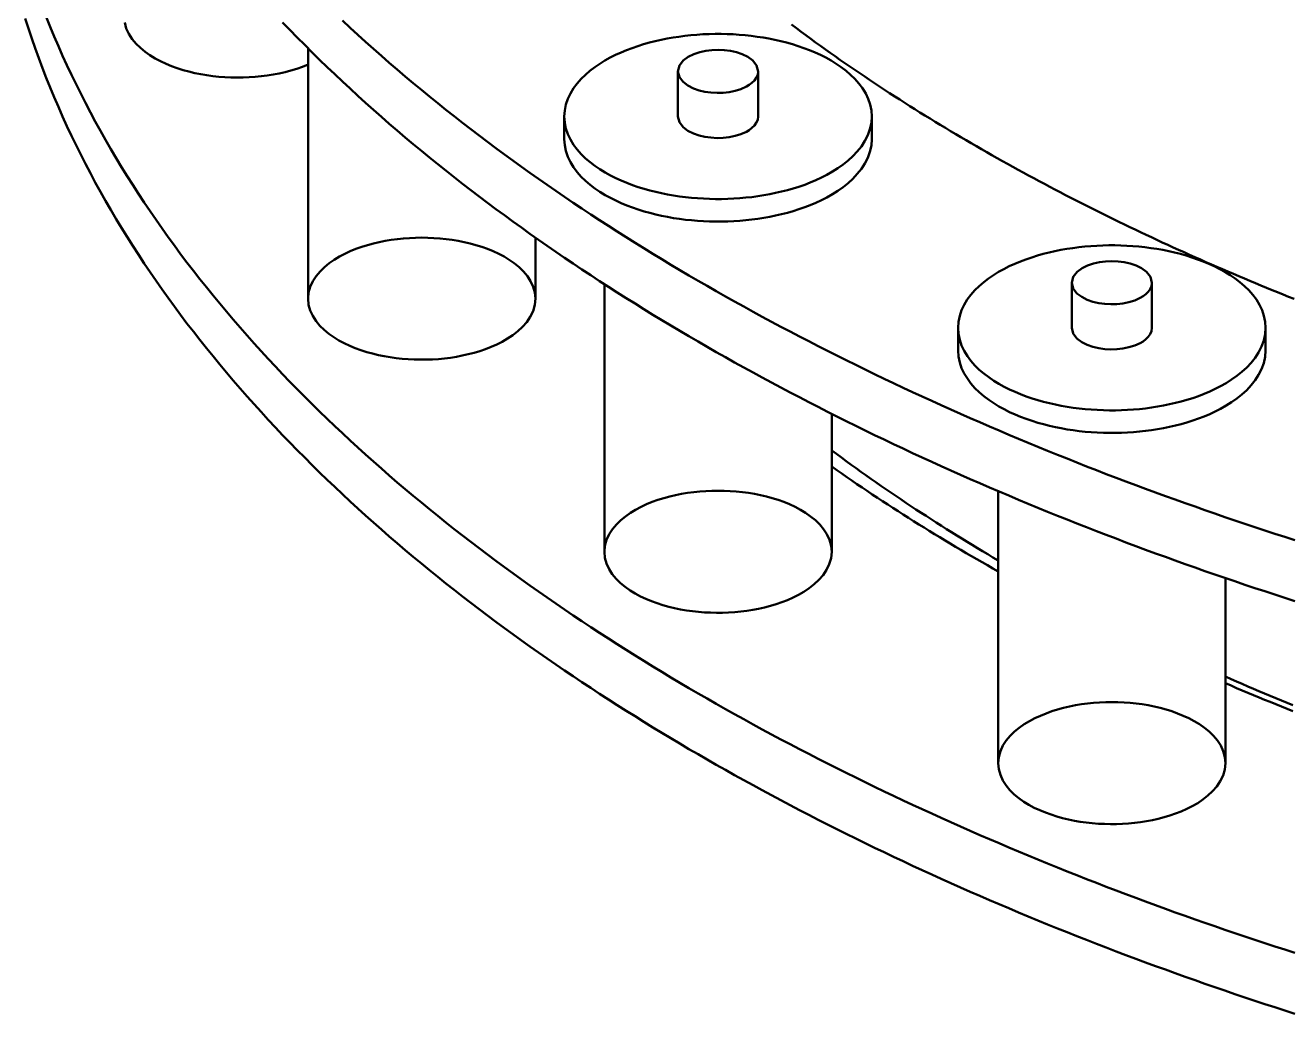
# Model space of a CAD drawing. Header units: millimetres. Extents: x 0 to 841, y 0 to 594.
# Drawn here: x 684.01 to 709.4, y 246.75 to 266.62 of the extents above; entities that cross this region are included whole.
import ezdxf

# ---------------------------------------------------------------- set-up
doc = ezdxf.new("R2010")
doc.units = ezdxf.units.MM
doc.layers.add('VIS', color=7, linetype='CONTINUOUS', lineweight=50)

msp = doc.modelspace()

# ---------------------------------------------------------------- linework, layer by layer
at = {"layer": 'VIS'}
for points in [[(684.012, 266.761), (684.076, 266.56), (684.143, 266.36), (684.212, 266.16), (684.284, 265.962), (684.358, 265.764), (684.434, 265.567), (684.513, 265.371), (684.594, 265.175), (684.677, 264.981), (684.763, 264.788), (684.85, 264.596), (684.94, 264.404), (685.032, 264.214), (685.126, 264.025), (685.222, 263.837), (685.32, 263.649), (685.419, 263.463), (685.521, 263.278), (685.625, 263.094), (685.731, 262.911), (685.838, 262.729), (685.948, 262.549), (686.059, 262.369), (686.171, 262.19), (686.286, 262.013), (686.402, 261.836), (686.52, 261.661), (686.64, 261.487), (686.761, 261.314), (686.883, 261.142), (687.008, 260.971), (687.133, 260.801), (687.261, 260.632), (687.389, 260.465), (687.519, 260.298), (687.651, 260.133), (687.784, 259.969), (687.918, 259.806), (688.054, 259.643), (688.19, 259.483), (688.329, 259.323), (688.468, 259.164), (688.609, 259.006), (688.75, 258.85), (688.893, 258.694), (689.038, 258.54), (689.183, 258.386), (689.329, 258.234), (689.477, 258.083), (689.626, 257.933), (689.775, 257.784), (689.926, 257.636), (690.078, 257.489), (690.23, 257.343), (690.384, 257.198), (690.539, 257.054), (690.694, 256.911), (690.851, 256.769), (691.008, 256.628), (691.167, 256.488), (691.326, 256.349), (691.486, 256.212), (691.647, 256.075), (691.809, 255.939), (691.971, 255.804), (692.135, 255.67), (692.299, 255.537), (692.464, 255.405), (692.63, 255.274), (692.796, 255.144), (692.963, 255.015), (693.131, 254.887), (693.3, 254.759), (693.469, 254.633), (693.639, 254.507), (693.81, 254.383), (693.981, 254.259), (694.153, 254.137), (694.326, 254.015), (694.499, 253.894), (694.673, 253.774), (694.848, 253.655), (695.023, 253.537), (695.198, 253.419), (695.374, 253.303), (695.551, 253.187), (695.729, 253.072), (695.906, 252.958), (696.085, 252.845), (696.264, 252.733), (696.443, 252.621), (696.623, 252.511), (696.804, 252.401), (696.985, 252.292), (697.166, 252.184), (697.348, 252.076), (697.531, 251.97), (697.714, 251.864), (697.897, 251.759), (698.081, 251.655), (698.265, 251.551), (698.45, 251.449), (698.635, 251.347), (698.82, 251.246), (699.006, 251.146), (699.193, 251.046), (699.379, 250.947), (699.566, 250.849), (699.754, 250.752), (699.942, 250.655), (700.13, 250.559), (700.319, 250.464), (700.508, 250.37), (700.697, 250.276), (700.887, 250.183), (701.077, 250.091), (701.267, 250), (701.458, 249.909), (701.649, 249.819), (701.841, 249.73), (702.033, 249.641), (702.225, 249.553), (702.417, 249.466), (702.61, 249.379), (702.803, 249.293), (702.996, 249.208), (703.19, 249.123), (703.384, 249.039), (703.578, 248.956), (703.772, 248.874), (703.967, 248.792), (704.162, 248.711), (704.357, 248.63), (704.553, 248.55), (704.749, 248.471), (704.945, 248.392), (705.141, 248.314), (705.338, 248.237), (705.535, 248.16), (705.732, 248.084), (705.929, 248.009), (706.127, 247.934), (706.324, 247.859), (706.523, 247.786), (706.721, 247.713), (706.919, 247.641), (707.118, 247.569), (707.317, 247.498), (707.516, 247.427), (707.715, 247.357), (707.915, 247.288), (708.115, 247.219), (708.315, 247.151), (708.515, 247.084), (708.715, 247.017), (708.916, 246.95), (709.117, 246.885), (709.318, 246.819), (709.519, 246.755)], [(684.434, 266.791), (684.513, 266.595), (684.594, 266.399), (684.677, 266.205), (684.763, 266.012), (684.85, 265.82), (684.94, 265.628), (685.032, 265.438), (685.126, 265.249), (685.222, 265.061), (685.32, 264.873), (685.419, 264.687), (685.521, 264.502), (685.625, 264.318), (685.731, 264.135), (685.838, 263.953), (685.948, 263.772), (686.059, 263.593), (686.171, 263.414), (686.286, 263.237), (686.402, 263.06), (686.52, 262.885), (686.64, 262.711), (686.761, 262.538), (686.883, 262.366), (687.008, 262.195), (687.133, 262.025), (687.261, 261.856), (687.389, 261.689), (687.519, 261.522), (687.651, 261.357), (687.784, 261.193), (687.918, 261.029), (688.054, 260.867), (688.19, 260.706), (688.329, 260.547), (688.468, 260.388), (688.609, 260.23), (688.75, 260.074), (688.893, 259.918), (689.038, 259.764), (689.183, 259.61), (689.329, 259.458), (689.477, 259.307), (689.626, 259.157), (689.775, 259.008), (689.926, 258.859), (690.078, 258.712), (690.23, 258.567), (690.384, 258.422), (690.539, 258.278), (690.694, 258.135), (690.851, 257.993), (691.008, 257.852), (691.167, 257.712), (691.326, 257.573), (691.486, 257.435), (691.647, 257.299), (691.809, 257.163), (691.971, 257.028), (692.135, 256.894), (692.299, 256.761), (692.464, 256.629), (692.63, 256.498), (692.796, 256.368), (692.963, 256.239), (693.131, 256.11), (693.3, 255.983), (693.469, 255.857), (693.639, 255.731), (693.81, 255.607), (693.981, 255.483), (694.153, 255.361), (694.326, 255.239), (694.499, 255.118), (694.673, 254.998), (694.848, 254.879), (695.023, 254.76), (695.198, 254.643), (695.374, 254.527), (695.551, 254.411), (695.729, 254.296), (695.906, 254.182), (696.085, 254.069), (696.264, 253.957), (696.443, 253.845), (696.623, 253.735), (696.804, 253.625), (696.985, 253.516), (697.166, 253.408), (697.348, 253.3), (697.531, 253.194), (697.714, 253.088), (697.897, 252.983), (698.081, 252.879), (698.265, 252.775), (698.45, 252.673), (698.635, 252.571), (698.82, 252.47), (699.006, 252.369), (699.193, 252.27), (699.379, 252.171), (699.566, 252.073), (699.754, 251.976), (699.942, 251.879), (700.13, 251.783), (700.319, 251.688), (700.508, 251.594), (700.697, 251.5), (700.887, 251.407), (701.077, 251.315), (701.267, 251.224), (701.458, 251.133), (701.649, 251.043), (701.841, 250.953), (702.033, 250.865), (702.225, 250.777), (702.417, 250.69), (702.61, 250.603), (702.803, 250.517), (702.996, 250.432), (703.19, 250.347), (703.384, 250.263), (703.578, 250.18), (703.772, 250.098), (703.967, 250.016), (704.162, 249.934), (704.357, 249.854), (704.553, 249.774), (704.749, 249.695), (704.945, 249.616), (705.141, 249.538), (705.338, 249.461), (705.535, 249.384), (705.732, 249.308), (705.929, 249.232), (706.127, 249.158), (706.324, 249.083), (706.523, 249.01), (706.721, 248.937), (706.919, 248.865), (707.118, 248.793), (707.317, 248.722), (707.516, 248.651), (707.715, 248.581), (707.915, 248.512), (708.115, 248.443), (708.315, 248.375), (708.515, 248.308), (708.715, 248.241), (708.916, 248.174), (709.117, 248.108), (709.318, 248.043), (709.519, 247.979)], [(689.694, 265.835), (689.581, 265.79), (689.466, 265.75), (689.35, 265.715), (689.232, 265.683), (689.113, 265.656), (688.993, 265.633), (688.873, 265.614), (688.752, 265.599), (688.631, 265.587), (688.509, 265.578), (688.387, 265.574), (688.266, 265.572), (688.144, 265.575), (688.022, 265.58), (687.901, 265.59), (687.779, 265.602), (687.659, 265.619), (687.539, 265.639), (687.419, 265.663), (687.301, 265.691), (687.183, 265.724), (687.067, 265.76), (686.952, 265.802), (686.84, 265.848), (686.729, 265.9), (686.622, 265.957), (686.518, 266.02), (686.418, 266.09), (686.324, 266.168), (686.237, 266.253), (686.159, 266.347), (686.093, 266.449), (686.042, 266.56), (686.01, 266.677)], [(689.183, 266.682), (689.329, 266.53), (689.477, 266.378), (689.626, 266.228), (689.775, 266.079), (689.926, 265.931), (690.078, 265.784), (690.23, 265.638), (690.384, 265.493), (690.539, 265.349), (690.694, 265.206), (690.851, 265.064), (691.008, 264.924), (691.167, 264.784), (691.326, 264.645), (691.486, 264.507), (691.647, 264.37), (691.809, 264.234), (691.971, 264.099), (692.135, 263.966), (692.299, 263.833), (692.464, 263.701), (692.63, 263.57), (692.796, 263.439), (692.963, 263.31), (693.131, 263.182), (693.3, 263.055), (693.469, 262.928), (693.639, 262.803), (693.81, 262.679), (693.981, 262.555), (694.153, 262.432), (694.326, 262.31), (694.499, 262.189), (694.673, 262.069), (694.848, 261.95), (695.023, 261.832), (695.198, 261.715), (695.374, 261.598), (695.551, 261.482), (695.729, 261.368), (695.906, 261.254), (696.085, 261.141), (696.264, 261.028), (696.443, 260.917), (696.623, 260.806), (696.804, 260.696), (696.985, 260.587), (697.166, 260.479), (697.348, 260.372), (697.531, 260.265), (697.714, 260.159), (697.897, 260.055), (698.081, 259.95), (698.265, 259.847), (698.45, 259.744), (698.635, 259.642), (698.82, 259.541), (699.006, 259.441), (699.193, 259.341), (699.379, 259.243), (699.566, 259.145), (699.754, 259.047), (699.942, 258.951), (700.13, 258.855), (700.319, 258.76), (700.508, 258.666), (700.697, 258.572), (700.887, 258.479), (701.077, 258.387), (701.267, 258.295), (701.458, 258.205), (701.649, 258.114), (701.841, 258.025), (702.033, 257.936), (702.225, 257.848), (702.417, 257.761), (702.61, 257.675), (702.803, 257.589), (702.996, 257.503), (703.19, 257.419), (703.384, 257.335), (703.578, 257.252), (703.772, 257.169), (703.967, 257.087), (704.162, 257.006), (704.357, 256.925), (704.553, 256.846), (704.749, 256.766), (704.945, 256.688), (705.141, 256.61), (705.338, 256.532), (705.535, 256.456), (705.732, 256.38), (705.929, 256.304), (706.127, 256.229), (706.324, 256.155), (706.523, 256.081), (706.721, 256.008), (706.919, 255.936), (707.118, 255.864), (707.317, 255.793), (707.516, 255.723), (707.715, 255.653), (707.915, 255.583), (708.115, 255.515), (708.315, 255.447), (708.515, 255.379), (708.715, 255.312), (708.916, 255.246), (709.117, 255.18), (709.318, 255.115), (709.519, 255.05)], [(690.384, 266.717), (690.539, 266.573), (690.694, 266.43), (690.851, 266.288), (691.008, 266.148), (691.167, 266.008), (691.326, 265.869), (691.486, 265.731), (691.647, 265.594), (691.809, 265.458), (691.971, 265.323), (692.135, 265.189), (692.299, 265.057), (692.464, 264.925), (692.63, 264.793), (692.796, 264.663), (692.963, 264.534), (693.131, 264.406), (693.3, 264.279), (693.469, 264.152), (693.639, 264.027), (693.81, 263.902), (693.981, 263.779), (694.153, 263.656), (694.326, 263.534), (694.499, 263.413), (694.673, 263.293), (694.848, 263.174), (695.023, 263.056), (695.198, 262.939), (695.374, 262.822), (695.551, 262.706), (695.729, 262.592), (695.906, 262.478), (696.085, 262.364), (696.264, 262.252), (696.443, 262.141), (696.623, 262.03), (696.804, 261.92), (696.985, 261.811), (697.166, 261.703), (697.348, 261.596), (697.531, 261.489), (697.714, 261.383), (697.897, 261.278), (698.081, 261.174), (698.265, 261.071), (698.45, 260.968), (698.635, 260.866), (698.82, 260.765), (699.006, 260.665), (699.193, 260.565), (699.379, 260.467), (699.566, 260.369), (699.754, 260.271), (699.942, 260.175), (700.13, 260.079), (700.319, 259.984), (700.508, 259.889), (700.697, 259.796), (700.887, 259.703), (701.077, 259.611), (701.267, 259.519), (701.458, 259.428), (701.649, 259.338), (701.841, 259.249), (702.033, 259.16), (702.225, 259.072), (702.417, 258.985), (702.61, 258.898), (702.803, 258.813), (702.996, 258.727), (703.19, 258.643), (703.384, 258.559), (703.578, 258.476), (703.772, 258.393), (703.967, 258.311), (704.162, 258.23), (704.357, 258.149), (704.553, 258.069), (704.749, 257.99), (704.945, 257.912), (705.141, 257.834), (705.338, 257.756), (705.535, 257.68), (705.732, 257.603), (705.929, 257.528), (706.127, 257.453), (706.324, 257.379), (706.523, 257.305), (706.721, 257.232), (706.919, 257.16), (707.118, 257.088), (707.317, 257.017), (707.516, 256.947), (707.715, 256.877), (707.915, 256.807), (708.115, 256.739), (708.315, 256.671), (708.515, 256.603), (708.715, 256.536), (708.916, 256.47), (709.117, 256.404), (709.318, 256.339), (709.519, 256.274)], [(699.409, 266.636), (699.505, 266.564), (699.601, 266.492), (699.698, 266.421), (699.795, 266.35), (699.892, 266.279), (699.99, 266.209), (700.088, 266.139), (700.186, 266.069), (700.284, 266), (700.382, 265.931), (700.481, 265.862), (700.58, 265.794), (700.679, 265.726), (700.779, 265.659), (700.878, 265.591), (700.978, 265.524), (701.078, 265.458), (701.178, 265.391), (701.279, 265.325), (701.38, 265.26), (701.481, 265.194), (701.582, 265.129), (701.683, 265.065), (701.785, 265), (701.886, 264.936), (701.988, 264.873), (702.09, 264.809), (702.193, 264.746), (702.295, 264.683), (702.398, 264.621), (702.501, 264.559), (702.604, 264.497), (702.707, 264.435), (702.81, 264.374), (702.914, 264.313), (703.018, 264.252), (703.122, 264.192), (703.226, 264.132), (703.33, 264.072), (703.435, 264.012), (703.539, 263.953), (703.644, 263.894), (703.749, 263.836), (703.854, 263.777), (703.959, 263.719), (704.065, 263.662), (704.171, 263.604), (704.276, 263.547), (704.382, 263.49), (704.488, 263.434), (704.595, 263.377), (704.701, 263.321), (704.807, 263.266), (704.914, 263.21), (705.021, 263.155), (705.128, 263.1), (705.235, 263.046), (705.342, 262.991), (705.45, 262.937), (705.557, 262.884), (705.665, 262.83), (705.773, 262.777), (705.88, 262.724), (705.988, 262.671), (706.097, 262.619), (706.205, 262.567), (706.313, 262.515), (706.422, 262.463), (706.531, 262.412), (706.64, 262.361), (706.748, 262.31), (706.858, 262.259), (706.967, 262.209), (707.076, 262.159), (707.185, 262.109), (707.295, 262.06), (707.405, 262.011), (707.514, 261.962), (707.624, 261.913), (707.734, 261.864), (707.844, 261.816), (707.955, 261.768), (708.065, 261.72), (708.175, 261.673), (708.286, 261.626), (708.397, 261.579), (708.507, 261.532), (708.618, 261.485), (708.729, 261.439), (708.84, 261.393), (708.951, 261.348), (709.063, 261.302), (709.174, 261.257), (709.286, 261.212), (709.397, 261.167), (709.509, 261.123)], [(699.409, 266.636), (699.505, 266.564), (699.601, 266.492), (699.698, 266.421), (699.795, 266.35), (699.892, 266.279), (699.99, 266.209), (700.088, 266.139), (700.186, 266.069), (700.284, 266), (700.382, 265.931), (700.481, 265.862), (700.58, 265.794), (700.679, 265.726), (700.779, 265.659), (700.878, 265.591), (700.978, 265.524), (701.078, 265.458), (701.178, 265.391), (701.279, 265.325), (701.38, 265.26), (701.481, 265.194), (701.582, 265.129), (701.683, 265.065), (701.785, 265), (701.886, 264.936), (701.988, 264.873), (702.09, 264.809), (702.193, 264.746), (702.295, 264.683), (702.398, 264.621), (702.501, 264.559), (702.604, 264.497), (702.707, 264.435), (702.81, 264.374), (702.914, 264.313), (703.018, 264.252), (703.122, 264.192), (703.226, 264.132), (703.33, 264.072), (703.435, 264.012), (703.539, 263.953), (703.644, 263.894), (703.749, 263.836), (703.854, 263.777), (703.959, 263.719), (704.065, 263.662), (704.171, 263.604), (704.276, 263.547), (704.382, 263.49), (704.488, 263.434), (704.595, 263.377), (704.701, 263.321), (704.807, 263.266), (704.914, 263.21), (705.021, 263.155), (705.128, 263.1), (705.235, 263.046), (705.342, 262.991), (705.45, 262.937), (705.557, 262.884), (705.665, 262.83), (705.773, 262.777), (705.88, 262.724), (705.988, 262.671), (706.097, 262.619), (706.205, 262.567), (706.313, 262.515), (706.422, 262.463), (706.531, 262.412), (706.64, 262.361), (706.748, 262.31), (706.858, 262.259), (706.967, 262.209), (707.076, 262.159), (707.185, 262.109), (707.295, 262.06), (707.405, 262.011), (707.514, 261.962), (707.624, 261.913), (707.734, 261.864), (707.844, 261.816), (707.955, 261.768), (708.065, 261.72), (708.175, 261.673), (708.286, 261.626), (708.397, 261.579), (708.507, 261.532), (708.618, 261.485), (708.729, 261.439), (708.84, 261.393), (708.951, 261.348), (709.063, 261.302), (709.174, 261.257), (709.286, 261.212), (709.397, 261.167), (709.509, 261.123)], [(701.021, 264.79), (701.013, 264.91), (700.989, 265.029), (700.95, 265.144), (700.898, 265.253), (700.835, 265.356), (700.763, 265.454), (700.683, 265.544), (700.596, 265.629), (700.504, 265.708), (700.408, 265.781), (700.308, 265.85), (700.205, 265.913), (700.099, 265.972), (699.991, 266.026), (699.881, 266.077), (699.769, 266.123), (699.656, 266.166), (699.541, 266.205), (699.426, 266.242), (699.309, 266.274), (699.192, 266.304), (699.074, 266.331), (698.955, 266.355), (698.836, 266.376), (698.716, 266.394), (698.596, 266.41), (698.476, 266.423), (698.355, 266.433), (698.234, 266.441), (698.113, 266.446), (697.992, 266.448), (697.871, 266.448), (697.75, 266.446), (697.629, 266.441), (697.508, 266.433), (697.387, 266.423), (697.267, 266.41), (697.147, 266.394), (697.027, 266.376), (696.908, 266.355), (696.789, 266.331), (696.671, 266.304), (696.554, 266.274), (696.437, 266.242), (696.322, 266.205), (696.207, 266.166), (696.094, 266.123), (695.982, 266.077), (695.872, 266.026), (695.764, 265.972), (695.658, 265.913), (695.555, 265.85), (695.455, 265.781), (695.358, 265.708), (695.267, 265.629), (695.18, 265.544), (695.1, 265.454), (695.028, 265.356), (694.965, 265.253), (694.913, 265.144), (694.874, 265.029), (694.85, 264.91), (694.842, 264.79)], [(689.694, 266.159), (689.694, 261.128)], [(698.737, 265.696), (698.706, 265.815), (698.63, 265.913), (698.53, 265.986), (698.418, 266.041), (698.3, 266.081), (698.179, 266.108), (698.056, 266.124), (697.931, 266.129), (697.807, 266.124), (697.684, 266.108), (697.563, 266.081), (697.445, 266.041), (697.333, 265.986), (697.233, 265.913), (697.157, 265.815), (697.125, 265.696)], [(697.125, 265.696), (697.155, 265.579), (697.23, 265.483), (697.327, 265.41), (697.436, 265.355), (697.55, 265.315), (697.669, 265.287), (697.79, 265.27), (697.911, 265.264), (698.033, 265.267), (698.154, 265.28), (698.274, 265.305), (698.39, 265.341), (698.501, 265.39)], [(697.125, 265.696), (697.125, 264.79)], [(698.501, 265.39), (698.559, 265.425), (698.613, 265.466), (698.662, 265.513), (698.701, 265.568), (698.728, 265.63), (698.737, 265.696)], [(698.737, 265.696), (698.737, 264.79)], [(694.842, 264.79), (694.85, 264.669), (694.874, 264.55), (694.913, 264.435), (694.966, 264.325), (695.029, 264.221), (695.102, 264.124), (695.182, 264.033), (695.269, 263.948), (695.361, 263.869), (695.458, 263.796), (695.558, 263.728), (695.662, 263.664), (695.768, 263.605), (695.877, 263.551), (695.987, 263.5), (696.1, 263.454), (696.213, 263.411), (696.328, 263.372), (696.444, 263.336), (696.561, 263.303), (696.679, 263.273), (696.797, 263.247), (696.917, 263.223), (697.036, 263.202), (697.156, 263.184), (697.277, 263.169), (697.398, 263.156), (697.519, 263.146), (697.64, 263.138), (697.761, 263.133), (697.883, 263.131), (698.004, 263.131), (698.126, 263.134), (698.247, 263.14), (698.368, 263.148), (698.489, 263.158), (698.61, 263.171), (698.731, 263.187), (698.851, 263.206), (698.97, 263.227), (699.089, 263.252), (699.208, 263.279), (699.325, 263.309), (699.442, 263.343), (699.558, 263.379), (699.673, 263.419), (699.786, 263.463), (699.898, 263.51), (700.008, 263.561), (700.116, 263.617)], [(694.842, 264.79), (694.842, 264.336)], [(697.125, 264.79), (697.155, 264.673), (697.23, 264.577), (697.327, 264.504), (697.436, 264.449), (697.55, 264.408), (697.669, 264.381), (697.79, 264.364), (697.911, 264.357), (698.033, 264.36), (698.154, 264.374), (698.274, 264.398), (698.39, 264.434), (698.501, 264.484)], [(698.501, 264.484), (698.559, 264.518), (698.613, 264.559), (698.662, 264.606), (698.701, 264.661), (698.728, 264.723), (698.737, 264.79)], [(700.116, 263.617), (700.229, 263.681), (700.338, 263.75), (700.444, 263.825), (700.545, 263.905), (700.641, 263.993), (700.73, 264.087), (700.811, 264.188), (700.881, 264.297), (700.94, 264.412), (700.984, 264.534), (701.012, 264.661), (701.021, 264.79)], [(701.021, 264.79), (701.021, 264.336)], [(694.842, 264.336), (694.85, 264.215), (694.874, 264.096), (694.913, 263.981), (694.966, 263.872), (695.029, 263.768), (695.102, 263.671), (695.182, 263.58), (695.269, 263.495), (695.361, 263.416), (695.458, 263.343), (695.558, 263.274), (695.662, 263.211), (695.768, 263.152), (695.877, 263.098), (695.987, 263.047), (696.1, 263.001), (696.213, 262.958), (696.328, 262.918), (696.444, 262.882), (696.561, 262.85), (696.679, 262.82), (696.797, 262.793), (696.917, 262.77), (697.036, 262.749), (697.156, 262.731), (697.277, 262.715), (697.398, 262.703), (697.519, 262.692), (697.64, 262.685), (697.761, 262.68), (697.883, 262.678), (698.004, 262.678), (698.126, 262.681), (698.247, 262.686), (698.368, 262.694), (698.489, 262.705), (698.61, 262.718), (698.731, 262.734), (698.851, 262.753), (698.97, 262.774), (699.089, 262.798), (699.208, 262.826), (699.325, 262.856), (699.442, 262.889), (699.558, 262.926), (699.673, 262.966), (699.786, 263.01), (699.898, 263.057), (700.008, 263.108), (700.116, 263.163)], [(700.116, 263.163), (700.229, 263.227), (700.338, 263.296), (700.444, 263.371), (700.545, 263.452), (700.641, 263.539), (700.73, 263.634), (700.811, 263.735), (700.881, 263.843), (700.94, 263.959), (700.984, 264.081), (701.012, 264.207), (701.021, 264.336)], [(689.694, 261.128), (689.706, 261.25), (689.739, 261.368), (689.79, 261.479), (689.857, 261.582), (689.935, 261.676), (690.023, 261.761), (690.118, 261.839), (690.218, 261.909), (690.323, 261.973), (690.431, 262.03), (690.543, 262.081), (690.656, 262.128), (690.772, 262.169), (690.889, 262.205), (691.007, 262.237), (691.126, 262.265), (691.246, 262.289), (691.367, 262.309), (691.489, 262.325), (691.611, 262.338), (691.733, 262.347), (691.856, 262.352), (691.978, 262.354), (692.101, 262.352), (692.223, 262.347), (692.345, 262.338), (692.467, 262.325), (692.589, 262.309), (692.71, 262.289), (692.83, 262.265), (692.949, 262.237), (693.068, 262.205), (693.185, 262.169), (693.3, 262.128), (693.414, 262.081), (693.525, 262.03), (693.633, 261.973), (693.738, 261.909), (693.838, 261.839), (693.933, 261.761), (694.021, 261.676), (694.1, 261.582), (694.166, 261.479), (694.218, 261.368), (694.25, 261.25), (694.262, 261.128)], [(694.262, 262.356), (694.262, 261.128)], [(708.933, 260.542), (708.925, 260.662), (708.901, 260.781), (708.862, 260.895), (708.81, 261.005), (708.748, 261.108), (708.675, 261.205), (708.595, 261.296), (708.509, 261.381), (708.417, 261.46), (708.321, 261.533), (708.221, 261.601), (708.117, 261.665), (708.012, 261.724), (707.903, 261.778), (707.793, 261.828), (707.681, 261.875), (707.568, 261.918), (707.454, 261.957), (707.338, 261.993), (707.222, 262.026), (707.104, 262.056), (706.986, 262.083), (706.867, 262.107), (706.748, 262.128), (706.628, 262.146), (706.508, 262.162), (706.388, 262.174), (706.267, 262.185), (706.146, 262.192), (706.025, 262.197), (705.904, 262.2), (705.783, 262.2), (705.662, 262.197), (705.541, 262.192), (705.42, 262.185), (705.3, 262.174), (705.179, 262.162), (705.059, 262.146), (704.94, 262.128), (704.82, 262.107), (704.702, 262.083), (704.584, 262.056), (704.466, 262.026), (704.35, 261.993), (704.234, 261.957), (704.119, 261.918), (704.006, 261.875), (703.894, 261.828), (703.784, 261.778), (703.676, 261.724), (703.57, 261.665), (703.467, 261.601), (703.367, 261.533), (703.271, 261.46), (703.179, 261.381), (703.093, 261.296), (703.012, 261.205), (702.94, 261.108), (702.877, 261.005), (702.825, 260.895), (702.787, 260.781), (702.762, 260.662), (702.754, 260.542)], [(706.65, 261.448), (706.619, 261.567), (706.542, 261.664), (706.442, 261.738), (706.331, 261.793), (706.213, 261.833), (706.091, 261.86), (705.968, 261.876), (705.844, 261.881), (705.72, 261.876), (705.596, 261.86), (705.475, 261.833), (705.357, 261.793), (705.246, 261.738), (705.146, 261.664), (705.069, 261.567), (705.038, 261.448)], [(695.648, 261.42), (695.648, 256.041)], [(705.038, 261.448), (705.068, 261.331), (705.142, 261.235), (705.239, 261.162), (705.348, 261.107), (705.463, 261.067), (705.582, 261.039), (705.702, 261.022), (705.824, 261.016), (705.946, 261.019), (706.067, 261.032), (706.186, 261.056), (706.303, 261.092), (706.414, 261.142)], [(705.038, 261.448), (705.038, 260.542)], [(706.414, 261.142), (706.472, 261.177), (706.526, 261.218), (706.574, 261.265), (706.613, 261.32), (706.64, 261.381), (706.65, 261.448)], [(706.65, 261.448), (706.65, 260.542)], [(693.593, 260.261), (693.484, 260.206), (693.373, 260.157), (693.26, 260.113), (693.146, 260.074), (693.029, 260.039), (692.912, 260.009), (692.793, 259.983), (692.674, 259.96), (692.554, 259.941), (692.434, 259.926), (692.313, 259.915), (692.192, 259.907), (692.071, 259.903), (691.949, 259.902), (691.828, 259.904), (691.707, 259.91), (691.586, 259.92), (691.465, 259.933), (691.345, 259.95), (691.226, 259.97), (691.107, 259.995), (690.989, 260.023), (690.872, 260.055), (690.756, 260.092), (690.642, 260.133), (690.53, 260.18), (690.42, 260.231), (690.313, 260.289), (690.21, 260.352), (690.111, 260.422), (690.017, 260.499), (689.931, 260.585), (689.854, 260.678), (689.788, 260.78), (689.738, 260.89), (689.706, 261.007), (689.694, 261.128)], [(694.262, 261.128), (694.249, 261.001), (694.214, 260.878), (694.159, 260.763), (694.087, 260.658), (694.003, 260.561), (693.91, 260.474), (693.81, 260.396), (693.703, 260.325), (693.593, 260.261)], [(702.754, 260.542), (702.763, 260.42), (702.787, 260.302), (702.826, 260.187), (702.878, 260.077), (702.941, 259.973), (703.014, 259.876), (703.094, 259.785), (703.181, 259.7), (703.274, 259.621), (703.37, 259.548), (703.471, 259.479), (703.574, 259.416), (703.681, 259.357), (703.789, 259.303), (703.9, 259.252), (704.012, 259.206), (704.126, 259.163), (704.241, 259.124), (704.357, 259.088), (704.474, 259.055), (704.591, 259.025), (704.71, 258.999), (704.829, 258.975), (704.949, 258.954), (705.069, 258.936), (705.189, 258.92), (705.31, 258.908), (705.431, 258.898), (705.552, 258.89), (705.674, 258.885), (705.795, 258.883), (705.917, 258.883), (706.038, 258.886), (706.16, 258.891), (706.281, 258.899), (706.402, 258.91), (706.523, 258.923), (706.643, 258.939), (706.763, 258.958), (706.883, 258.979), (707.002, 259.004), (707.12, 259.031), (707.238, 259.061), (707.354, 259.095), (707.47, 259.131), (707.585, 259.171), (707.698, 259.215), (707.81, 259.262), (707.92, 259.313), (708.029, 259.369)], [(702.754, 260.542), (702.754, 260.088)], [(705.038, 260.542), (705.068, 260.425), (705.142, 260.329), (705.239, 260.255), (705.348, 260.2), (705.463, 260.16), (705.582, 260.132), (705.702, 260.116), (705.824, 260.109), (705.946, 260.112), (706.067, 260.126), (706.186, 260.15), (706.303, 260.186), (706.414, 260.236)], [(706.414, 260.236), (706.472, 260.27), (706.526, 260.311), (706.574, 260.358), (706.613, 260.413), (706.64, 260.475), (706.65, 260.542)], [(708.029, 259.369), (708.141, 259.432), (708.251, 259.502), (708.357, 259.576), (708.458, 259.657), (708.554, 259.745), (708.642, 259.839), (708.723, 259.94), (708.794, 260.049), (708.852, 260.164), (708.897, 260.286), (708.924, 260.412), (708.933, 260.542)], [(708.933, 260.542), (708.933, 260.088)], [(702.754, 260.088), (702.763, 259.967), (702.787, 259.848), (702.826, 259.733), (702.878, 259.624), (702.941, 259.52), (703.014, 259.423), (703.094, 259.332), (703.181, 259.247), (703.274, 259.168), (703.37, 259.094), (703.471, 259.026), (703.574, 258.963), (703.681, 258.904), (703.789, 258.849), (703.9, 258.799), (704.012, 258.753), (704.126, 258.71), (704.241, 258.67), (704.357, 258.634), (704.474, 258.602), (704.591, 258.572), (704.71, 258.545), (704.829, 258.522), (704.949, 258.501), (705.069, 258.483), (705.189, 258.467), (705.31, 258.454), (705.431, 258.444), (705.552, 258.437), (705.674, 258.432), (705.795, 258.43), (705.917, 258.43), (706.038, 258.433), (706.16, 258.438), (706.281, 258.446), (706.402, 258.457), (706.523, 258.47), (706.643, 258.486), (706.763, 258.505), (706.883, 258.526), (707.002, 258.55), (707.12, 258.578), (707.238, 258.608), (707.354, 258.641), (707.47, 258.678), (707.585, 258.718), (707.698, 258.762), (707.81, 258.809), (707.92, 258.86), (708.029, 258.915)], [(708.029, 258.915), (708.141, 258.979), (708.251, 259.048), (708.357, 259.123), (708.458, 259.204), (708.554, 259.291), (708.642, 259.386), (708.723, 259.487), (708.794, 259.595), (708.852, 259.711), (708.897, 259.833), (708.924, 259.959), (708.933, 260.088)], [(700.215, 258.812), (700.215, 256.041)], [(700.215, 258.079), (700.313, 258.007), (700.41, 257.934), (700.509, 257.863), (700.607, 257.791), (700.705, 257.72), (700.804, 257.649), (700.903, 257.579), (701.003, 257.508), (701.102, 257.439), (701.202, 257.369), (701.302, 257.3), (701.403, 257.231), (701.503, 257.163), (701.604, 257.095), (701.705, 257.027), (701.806, 256.96), (701.908, 256.893), (702.01, 256.826), (702.112, 256.76), (702.214, 256.694), (702.316, 256.628), (702.419, 256.563), (702.521, 256.498), (702.624, 256.433), (702.728, 256.369), (702.831, 256.305), (702.935, 256.241), (703.038, 256.178), (703.142, 256.115), (703.247, 256.052), (703.351, 255.99), (703.456, 255.928), (703.56, 255.866)], [(700.215, 257.753), (700.316, 257.682), (700.417, 257.611), (700.519, 257.541), (700.621, 257.471), (700.723, 257.401), (700.825, 257.332), (700.928, 257.263), (701.031, 257.194), (701.134, 257.126), (701.237, 257.058), (701.34, 256.99), (701.444, 256.923), (701.548, 256.856), (701.652, 256.789), (701.756, 256.723), (701.861, 256.657), (701.966, 256.591), (702.07, 256.526), (702.176, 256.461), (702.281, 256.396), (702.387, 256.332), (702.492, 256.268), (702.598, 256.204), (702.704, 256.141), (702.811, 256.078), (702.917, 256.015), (703.024, 255.953), (703.131, 255.891), (703.238, 255.829), (703.345, 255.768), (703.453, 255.707), (703.56, 255.646)], [(695.648, 256.041), (695.659, 256.163), (695.692, 256.281), (695.743, 256.392), (695.81, 256.495), (695.889, 256.589), (695.976, 256.674), (696.071, 256.752), (696.172, 256.822), (696.276, 256.886), (696.385, 256.943), (696.496, 256.994), (696.609, 257.041), (696.725, 257.082), (696.842, 257.118), (696.96, 257.151), (697.08, 257.178), (697.2, 257.202), (697.321, 257.222), (697.442, 257.238), (697.564, 257.251), (697.686, 257.26), (697.809, 257.265), (697.931, 257.267), (698.054, 257.265), (698.176, 257.26), (698.299, 257.251), (698.421, 257.238), (698.542, 257.222), (698.663, 257.202), (698.783, 257.178), (698.903, 257.151), (699.021, 257.118), (699.138, 257.082), (699.253, 257.041), (699.367, 256.994), (699.478, 256.943), (699.587, 256.886), (699.691, 256.822), (699.792, 256.752), (699.887, 256.674), (699.974, 256.589), (700.053, 256.495), (700.119, 256.392), (700.171, 256.281), (700.204, 256.163), (700.215, 256.041)], [(703.56, 257.259), (703.56, 251.793)], [(699.546, 255.174), (699.438, 255.119), (699.327, 255.07), (699.214, 255.026), (699.099, 254.987), (698.983, 254.952), (698.865, 254.922), (698.747, 254.896), (698.628, 254.873), (698.508, 254.854), (698.387, 254.839), (698.266, 254.828), (698.145, 254.82), (698.024, 254.816), (697.903, 254.815), (697.782, 254.817), (697.66, 254.823), (697.539, 254.833), (697.419, 254.846), (697.299, 254.863), (697.179, 254.883), (697.06, 254.908), (696.942, 254.936), (696.825, 254.968), (696.71, 255.005), (696.596, 255.047), (696.483, 255.093), (696.374, 255.144), (696.267, 255.202), (696.163, 255.265), (696.064, 255.335), (695.971, 255.412), (695.884, 255.498), (695.807, 255.591), (695.742, 255.693), (695.691, 255.803), (695.659, 255.92), (695.648, 256.041)], [(700.215, 256.041), (700.203, 255.914), (700.167, 255.791), (700.112, 255.677), (700.041, 255.571), (699.957, 255.474), (699.864, 255.387), (699.763, 255.309), (699.657, 255.238), (699.546, 255.174)], [(708.127, 255.51), (708.127, 251.793)], [(708.127, 253.532), (708.239, 253.482), (708.351, 253.433), (708.464, 253.384), (708.576, 253.335), (708.688, 253.286), (708.801, 253.238), (708.913, 253.19), (709.026, 253.143), (709.139, 253.095), (709.252, 253.048), (709.365, 253.001), (709.478, 252.954)], [(708.127, 253.398), (708.24, 253.35), (708.352, 253.302), (708.464, 253.255), (708.577, 253.207), (708.689, 253.16), (708.802, 253.114), (708.914, 253.067), (709.027, 253.021), (709.14, 252.975), (709.253, 252.929), (709.366, 252.884), (709.48, 252.839)], [(703.56, 251.793), (703.572, 251.915), (703.604, 252.033), (703.656, 252.144), (703.722, 252.247), (703.801, 252.341), (703.889, 252.426), (703.984, 252.504), (704.084, 252.574), (704.189, 252.637), (704.297, 252.695), (704.408, 252.746), (704.522, 252.792), (704.637, 252.834), (704.754, 252.87), (704.873, 252.902), (704.992, 252.93), (705.112, 252.954), (705.233, 252.974), (705.355, 252.99), (705.477, 253.003), (705.599, 253.012), (705.721, 253.017), (705.844, 253.019), (705.966, 253.017), (706.089, 253.012), (706.211, 253.003), (706.333, 252.99), (706.455, 252.974), (706.576, 252.954), (706.696, 252.93), (706.815, 252.902), (706.933, 252.87), (707.05, 252.834), (707.166, 252.792), (707.279, 252.746), (707.391, 252.695), (707.499, 252.637), (707.604, 252.574), (707.704, 252.504), (707.799, 252.426), (707.887, 252.341), (707.965, 252.247), (708.032, 252.144), (708.083, 252.033), (708.116, 251.915), (708.127, 251.793)], [(707.459, 250.926), (707.35, 250.871), (707.239, 250.822), (707.126, 250.778), (707.011, 250.739), (706.895, 250.704), (706.778, 250.674), (706.659, 250.647), (706.54, 250.625), (706.42, 250.606), (706.3, 250.591), (706.179, 250.58), (706.058, 250.572), (705.937, 250.568), (705.815, 250.567), (705.694, 250.569), (705.573, 250.575), (705.452, 250.585), (705.331, 250.598), (705.211, 250.615), (705.091, 250.635), (704.973, 250.659), (704.855, 250.688), (704.738, 250.72), (704.622, 250.757), (704.508, 250.798), (704.396, 250.845), (704.286, 250.896), (704.179, 250.954), (704.076, 251.017), (703.977, 251.087), (703.883, 251.164), (703.797, 251.249), (703.719, 251.343), (703.654, 251.445), (703.604, 251.555), (703.571, 251.672), (703.56, 251.793)], [(708.127, 251.793), (708.115, 251.666), (708.08, 251.543), (708.024, 251.428), (707.953, 251.323), (707.869, 251.226), (707.776, 251.139), (707.675, 251.06), (707.569, 250.99), (707.459, 250.926)]]:
    msp.add_lwpolyline(points, dxfattribs=at)

doc.saveas('drawing.dxf')
